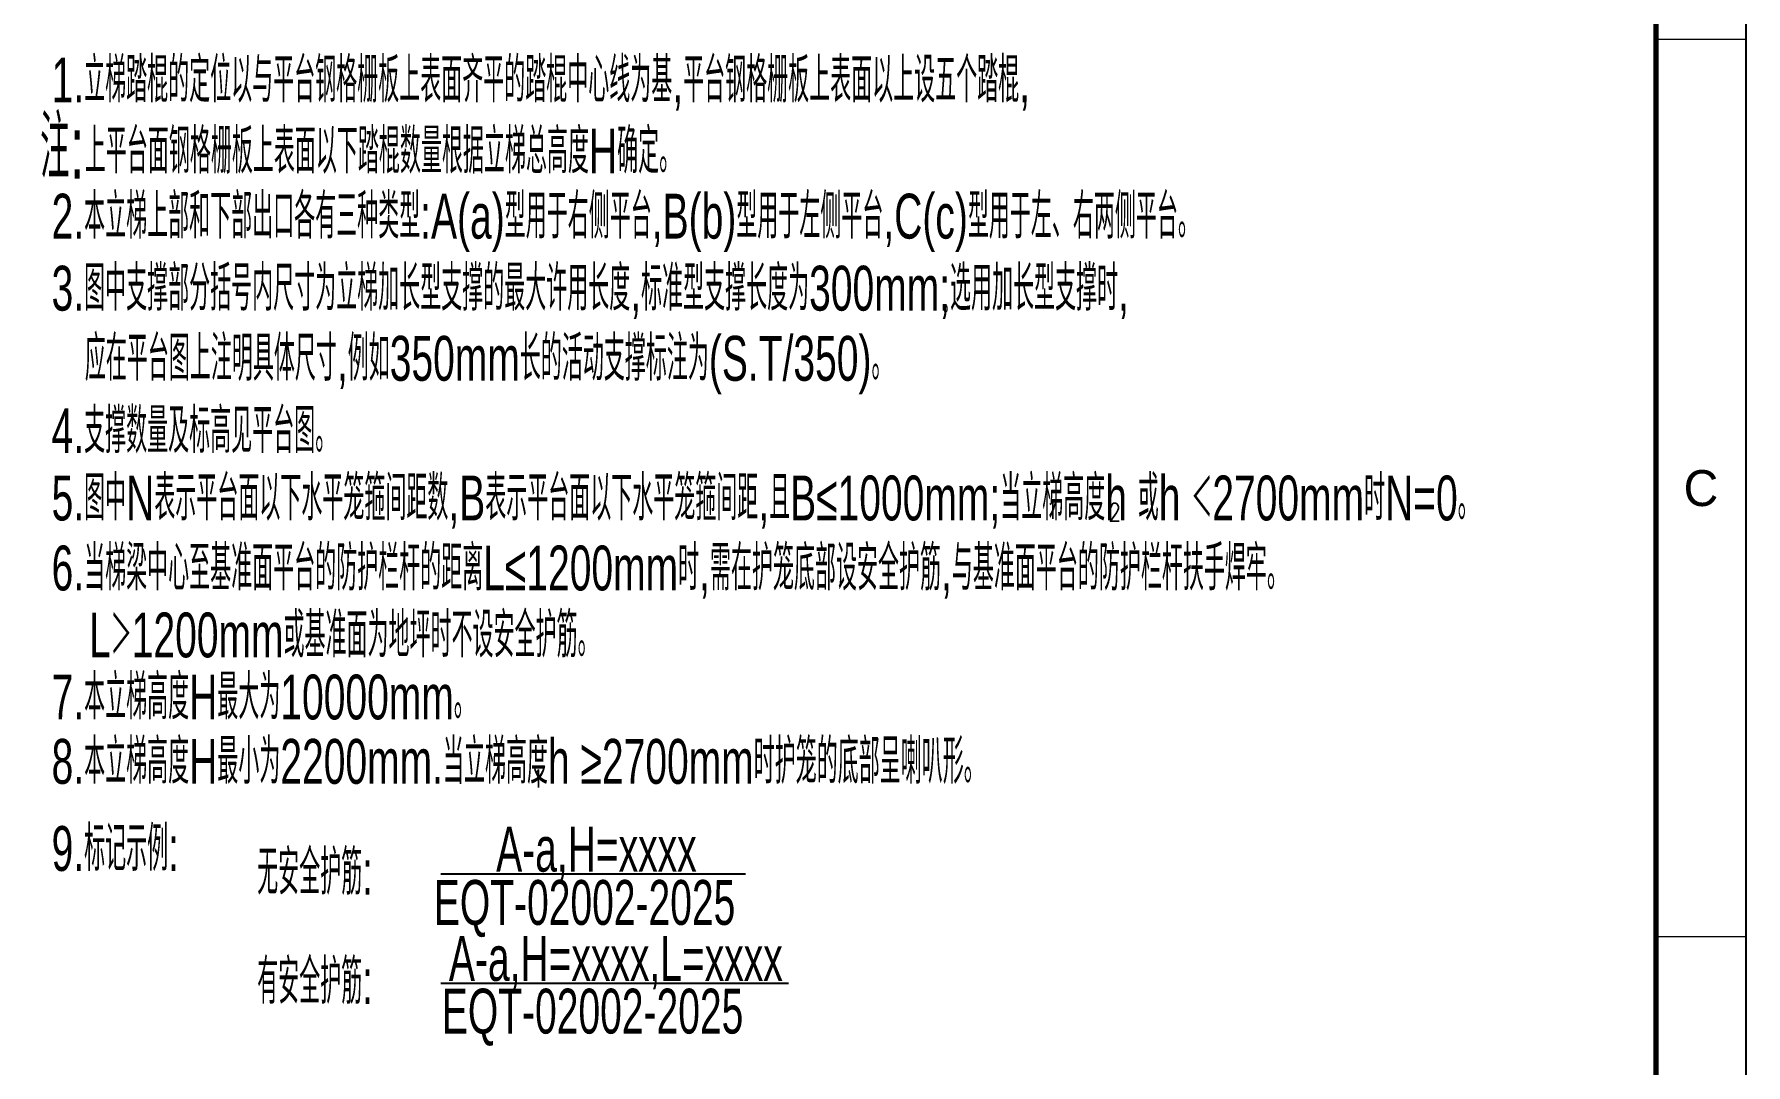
# Model space of a CAD drawing. Extents: x 148 to 221443, y -36682 to 6758.
# Drawn here: x 63181 to 66995, y -10200 to -7903 of the extents above; entities that cross this region are included whole.
import ezdxf
from ezdxf.enums import TextEntityAlignment as Align

# ---------------------------------------------------------------- set-up
doc = ezdxf.new("R2010")
doc.units = 0
doc.header["$LTSCALE"] = 10
doc.header["$MEASUREMENT"] = 0
for name, color, linetype in [('2', 4, 'Continuous'), ('WB-LS', 3, 'Continuous'), ('图框', 7, 'Continuous')]:
    doc.layers.add(name, color=color, linetype=linetype)
doc.layers.add('2（细实线）', color=3, linetype='Continuous', lineweight=20)
doc.layers.add('图框层', color=7, linetype='Continuous', lineweight=15)
doc.styles.add('DHZ', font='ascii.shx', dxfattribs={"width": 0.65, "height": 5, "bigfont": 'lytxt.shx'})
doc.styles.add('HZ', font='ROMS.SHX', dxfattribs={"width": 0.75, "bigfont": 'GBCBIG.SHX'})
doc.styles.add('XW', font='ROMANS.shx', dxfattribs={"width": 0.85})

# ---------------------------------------------------------------- blocks, each defined once
blk = doc.blocks.new('1.5a2')
for p, q in [((16991.88, 9926.58), (16981.88, 9926.58)), ((16991.88, 9826.58), (16981.88, 9826.58))]:
    blk.add_line(p, q)
at = {"layer": '图框层', "ltscale": 10}
for p, q in [((16991.88, 10136.58), (16991.88, 9716.58)), ((16981.88, 10126.58), (16981.88, 9726.58))]:
    blk.add_line(p, q, dxfattribs=at)
at = {"style": 'HZ'}
blk.add_text('C', height=4, dxfattribs=at).set_placement((16986.88, 9876.58), align=Align.MIDDLE)

msp = doc.modelspace()

# ---------------------------------------------------------------- linework, layer by layer
at = {"color": 3}
for p, q in [((64087.2438, -9774.258), (64765.8656, -9774.258)), ((64087.2438, -10017.6879), (64862.207, -10017.6879))]:
    msp.add_line(p, q, dxfattribs=at)
at = {"const_width": 12}
msp.add_lwpolyline([(66794.7995, -11914.5096), (66794.7995, -3914.5096), (49674.7995, -3914.5096), (49674.7995, -11914.5096), (66794.7995, -11914.5096)], dxfattribs=at)
at = {"layer": '图框'}
msp.add_lwpolyline([(49174.7995, -3714.5096), (66994.7995, -3714.5096), (66994.7995, -12114.5096), (49174.7995, -12114.5096)], close=True, dxfattribs=at)

# ---------------------------------------------------------------- block references
at = {"layer": '2（细实线）', "xscale": 20, "yscale": 20, "zscale": 20}
msp.add_blockref('1.5a2', (-272842.7049, -206446.0395), dxfattribs=at)

# ---------------------------------------------------------------- texts
at = {"color": 3, "style": 'HZ', "width": 0.65}
for s, height, p in [('注:', 139.99999, (63194.6235, -8224.5668)), ('A-a,H=xxxx', 100, (64210.6112, -9769.2561)), ('EQT-02002-2025', 100, (64071.8267, -9887.9334)), ('A-a,H=xxxx,L=xxxx', 100, (64105.3019, -10012.686)), ('EQT-02002-2025', 100, (64089.6677, -10130.1739))]:
    msp.add_text(s, height=height, dxfattribs=at).set_placement(p)
at = {"color": 3, "linetype": 'Continuous', "style": 'XW', "width": 0.8}
for s, p in [('1', (65463.3636, -8963.2979)), ('2', (65602.564, -8968.3799)), ('1', (64317.4564, -9562.0657))]:
    msp.add_text(s, height=40, dxfattribs=at).set_placement(p, align=Align.MIDDLE_RIGHT)
at = {"layer": '2', "color": 3, "linetype": 'Continuous', "style": 'HZ', "width": 0.65}
for s, p in [('1.立梯踏棍的定位以与平台钢格栅板上表面齐平的踏棍中心线为基,平台钢格栅板上表面以上设五个踏棍,', (63220.0793, -8054.8133)), ('上平台面钢格栅板上表面以下踏棍数量根据立梯总高度H确定。', (63294.1485, -8213.2829)), ('2.本立梯上部和下部出口各有三种类型:A(a)型用于右侧平台,B(b)型用于左侧平台,C(c)型用于左、右两侧平台。', (63220.0793, -8358.4046)), ('3.图中支撑部分括号内尺寸为立梯加长型支撑的最大许用长度,标准型支撑长度为300mm;选用加长型支撑时,', (63220.0793, -8518.9428)), ('应在平台图上注明具体尺寸,例如350mm长的活动支撑标注为(S.T/350)。', (63294.1485, -8675.2371)), ('4.支撑数量及标高见平台图。', (63220.0793, -8836.3869)), ('5.图中N表示平台面以下水平笼箍间距数,B表示平台面以下水平笼箍间距,且B≤1000mm;当立梯高度h 或h ＜2700mm时N=0。', (63220.0793, -8986.5293)), ('6.当梯梁中心至基准面平台的防护栏杆的距离L≤1200mm时,需在护笼底部设安全护筋,与基准面平台的防护栏杆扶手焊牢。', (63220.0793, -9142.548)), ('L＞1200mm或基准面为地坪时不设安全护筋。', (63303.4984, -9291.7993)), ('7.本立梯高度H最大为10000mm。', (63220.0793, -9430.0569)), ('8.本立梯高度H最小为2200mm.当立梯高度h ≥2700mm时护笼的底部呈喇叭形。', (63220.0793, -9573.5642)), ('9.标记示例:', (63220.0793, -9767.6741)), ('无安全护筋:', (63678.1434, -9820.5865)), ('有安全护筋:', (63678.1434, -10064.0165))]:
    msp.add_text(s, height=100, dxfattribs=at).set_placement(p)
at = {"layer": 'WB-LS', "linetype": 'Continuous', "style": 'DHZ', "width": 0.65}
msp.add_text('。', height=50, dxfattribs=at).set_placement((65206.1713, -8524.9229))

doc.saveas('drawing.dxf')
